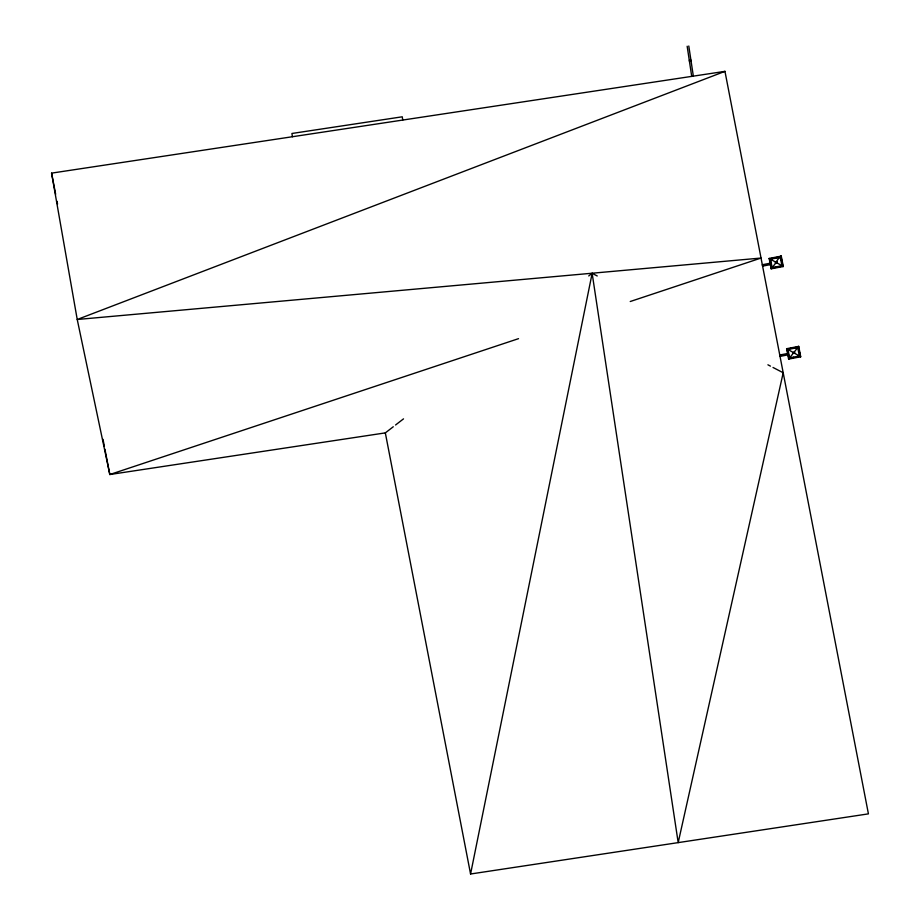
<?xml version="1.0" encoding="UTF-8"?>
<svg xmlns="http://www.w3.org/2000/svg" width="920" height="920" viewBox="0 0 920 920"><rect width="100%" height="100%" fill="white"/><g stroke="black" fill="none" stroke-linecap="round" stroke-linejoin="round"><path stroke-width="1.38" d="M393.288 426.753L385.33 432.883L109.813 474.524L77.234 319.493L51.578 173.132L724.96 71.357L868.422 813.866L470.568 874L592.146 273.32L597.241 275.965M775.985 262.568L776.158 262.2M777.331 262.695L777.158 261.82M794.029 352.659L793.419 352.636M794.765 352.969L794.604 352.096M771.19 268.824L775.732 263.085L776.917 262.855L783.276 266.489L781.264 256.105L769.189 258.439L771.19 268.824L783.276 266.489M776.698 261.97C773.605 265.753 780.022 255.461 781.264 256.105M788.635 359.099L793.178 353.36L794.351 353.13L800.71 356.764L798.709 346.38L786.623 348.714L788.635 359.099L800.71 356.764M794.155 352.118L798.709 346.38M793.557 352.843L794.018 352.854M395.565 424.994L403.512 418.864M588.742 275.942L592.146 273.32L678.189 842.616L783.196 372.761L773.007 367.459M724.96 71.357L77.234 319.493L761.024 258.048L630.234 301.518M518.523 338.663L109.813 474.524L104.914 449.178M762.68 264.673L762.944 266.052L762.887 264.627M780.125 354.947L780.39 356.327L780.332 354.901M769.281 258.934L781.011 256.657M780.861 257.347L782.437 265.454M762.323 264.741L770.695 263.12M762.553 265.926L762.622 264.822M762.588 266.121L771.224 264.454M771.086 268.306L769.649 258.853M773.697 267.708L776.514 267.26M779.033 266.777L781.563 266.282M786.726 349.197L798.456 346.932M792.12 348.266L794.811 347.748M779.757 355.005L788.141 353.395M779.999 356.201L780.068 355.097M780.033 356.397L788.624 354.729M791.143 357.972L793.88 357.443L788.532 358.581M796.616 356.914L799.353 356.385M689.275 60.225L690.897 59.984M689.436 61.283L691.058 61.042M776.411 261.533L775.284 262.867M767.912 364.803L770.454 366.125M769.189 258.439L775.548 262.073L775.732 263.085M786.623 348.714L792.982 352.348L793.178 353.36M780.919 256.174L782.92 266.558M798.353 346.449L800.365 356.834M798.997 350.29L799.514 352.992M770.086 259.658L770.581 262.211M788.026 352.486L787.531 349.933L787.888 352.521M788.52 355.051L789.015 357.604M769.948 259.681L770.442 262.246M770.937 264.799L771.431 267.363M788.382 355.074L788.877 357.627M787.083 349.128L788.9 358.512M385.33 432.883L470.568 874M51.578 173.132L55.66 194.258M57.017 201.296L57.557 204.113M103.005 439.323L104.374 446.361M688.781 46L693.335 76.084L691.713 76.383L687.159 46.241M402.741 120.048L402.258 116.805L291.927 133.48L292.411 136.724M793.109 352.555C793.753 354.74 795.213 351.037 793.109 352.555M780.309 257.312L770.523 259.198L772.144 267.616L781.931 265.73L780.309 257.312M797.744 347.587L787.968 349.473L789.59 357.891L799.376 356.005L797.744 347.587"/></g></svg>
